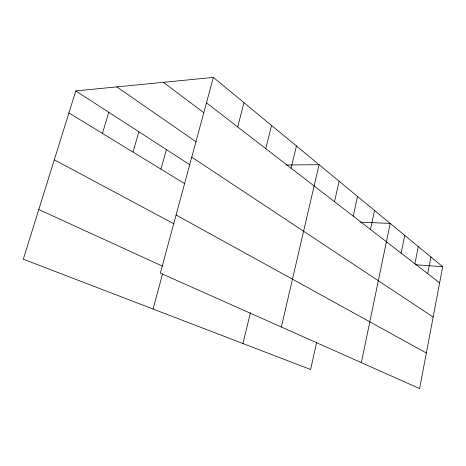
<?xml version="1.0" encoding="UTF-8"?>
<svg xmlns="http://www.w3.org/2000/svg" width="466" height="466" viewBox="0 0 466 466"><rect width="100%" height="100%" fill="white"/><g stroke="black" fill="none" stroke-linecap="round" stroke-linejoin="round"><path stroke-width="0.7" d="M213.358 77.42L442.7 266.721L419.61 388.58L160.339 273.128L213.358 77.42L75.783 90.911L23.3 259.213L310.618 369.509L316.664 342.166M427.689 273.647L430.916 256.993M414.903 263.773L418.299 246.578M401.174 253.172L404.768 235.412M361.348 362.641L390.217 223.4L360.457 222.212M370.476 229.464L374.518 210.446M353.234 216.154L357.544 196.431M334.512 201.702L339.126 181.227M281.359 327.021L319.064 164.673L286.491 165.011M291.11 168.185L296.446 145.998M242.955 343.535L250.428 312.669M265.76 148.613L271.538 125.441M237.701 126.944L243.992 102.706M153.069 309.028L162.523 274.043M160.956 169.146L166.409 149.603M133.002 152.073L138.868 131.767M102.45 133.404L108.782 112.283M415.701 264.746L442.7 266.721M38.794 209.519L162.465 266.15M54.301 159.803L173.929 223.82M176.084 215.012L426.355 352.995M68.921 112.923L184.792 183.715M75.783 90.911L189.912 164.818M191.759 157.141L433.159 317.061M116.832 86.886L196.186 141.88M163.385 82.319L203.706 112.632M206.473 102.835L439.642 282.874"/></g></svg>
